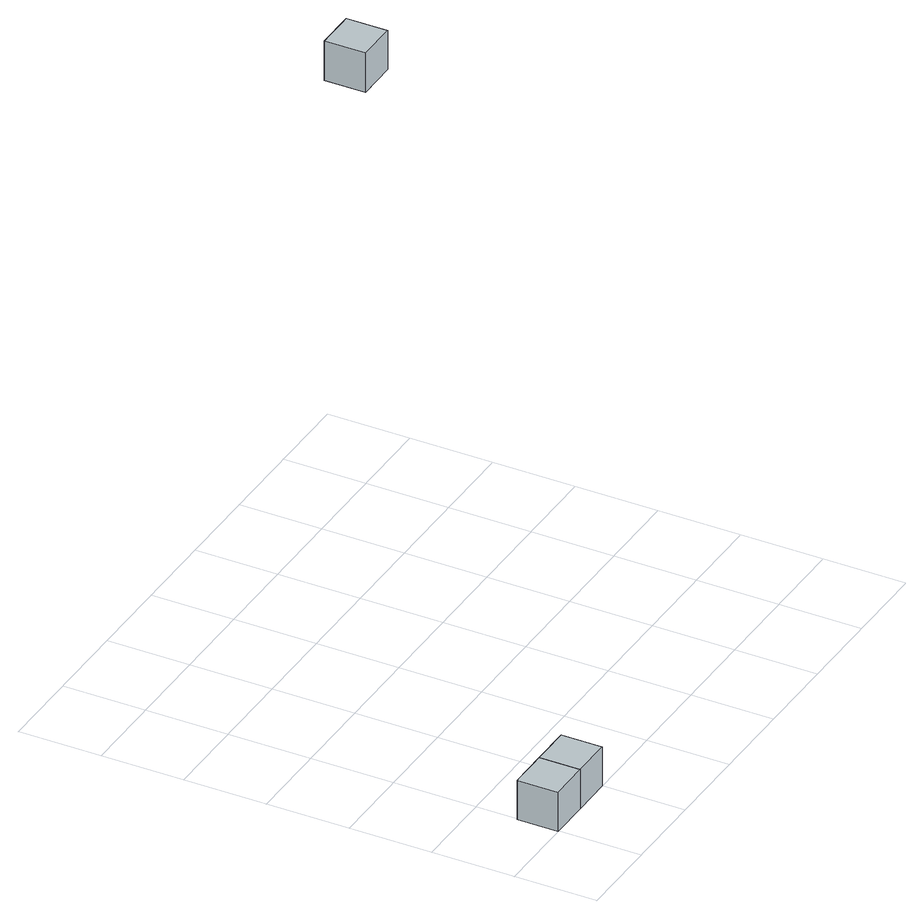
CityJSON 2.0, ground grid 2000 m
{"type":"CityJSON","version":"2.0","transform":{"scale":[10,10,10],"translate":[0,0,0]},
"CityObjects":{
"object1":{"type":"GenericCityObject","geometry":[{"type":"MultiSurface","lod":"1","boundaries":[[[0,1,2,3]],[[4,5,6,7]],[[0,3,5,4]],[[3,2,6,5]],[[2,1,7,6]],[[1,0,4,7]]]}]},
"object2":{"type":"GenericCityObject","geometry":[{"type":"MultiSurface","lod":"1","boundaries":[[[0,1,2,3]],[[4,5,6,7]],[[0,3,5,4]],[[3,2,6,5]],[[2,1,7,6]],[[1,0,4,7]],[[3,2,8,9]],[[5,10,11,6]],[[3,9,10,5]],[[9,8,11,10]],[[8,2,6,11]]]}]},
"object3":{"type":"GenericCityObject","geometry":[{"type":"MultiSurface","lod":"1","boundaries":[[[12,13,14,15]],[[16,17,18,19]],[[12,15,17,16]],[[15,14,18,17]],[[14,13,19,18]],[[13,12,16,19]]]}]}
},
"vertices":[
[0,0,0],[0,100,0],[100,100,0],[100,0,0],[0,0,100],[100,0,100],[100,100,100],[0,100,100],
[200,100,0],[200,0,0],[200,0,100],[200,100,100],
[1000,1000,1000],[1000,1100,1000],[1100,1100,1000],[1100,1000,1000],[1000,1000,1100],[1100,1000,1100],[1100,1100,1100],[1000,1100,1100]
]}
